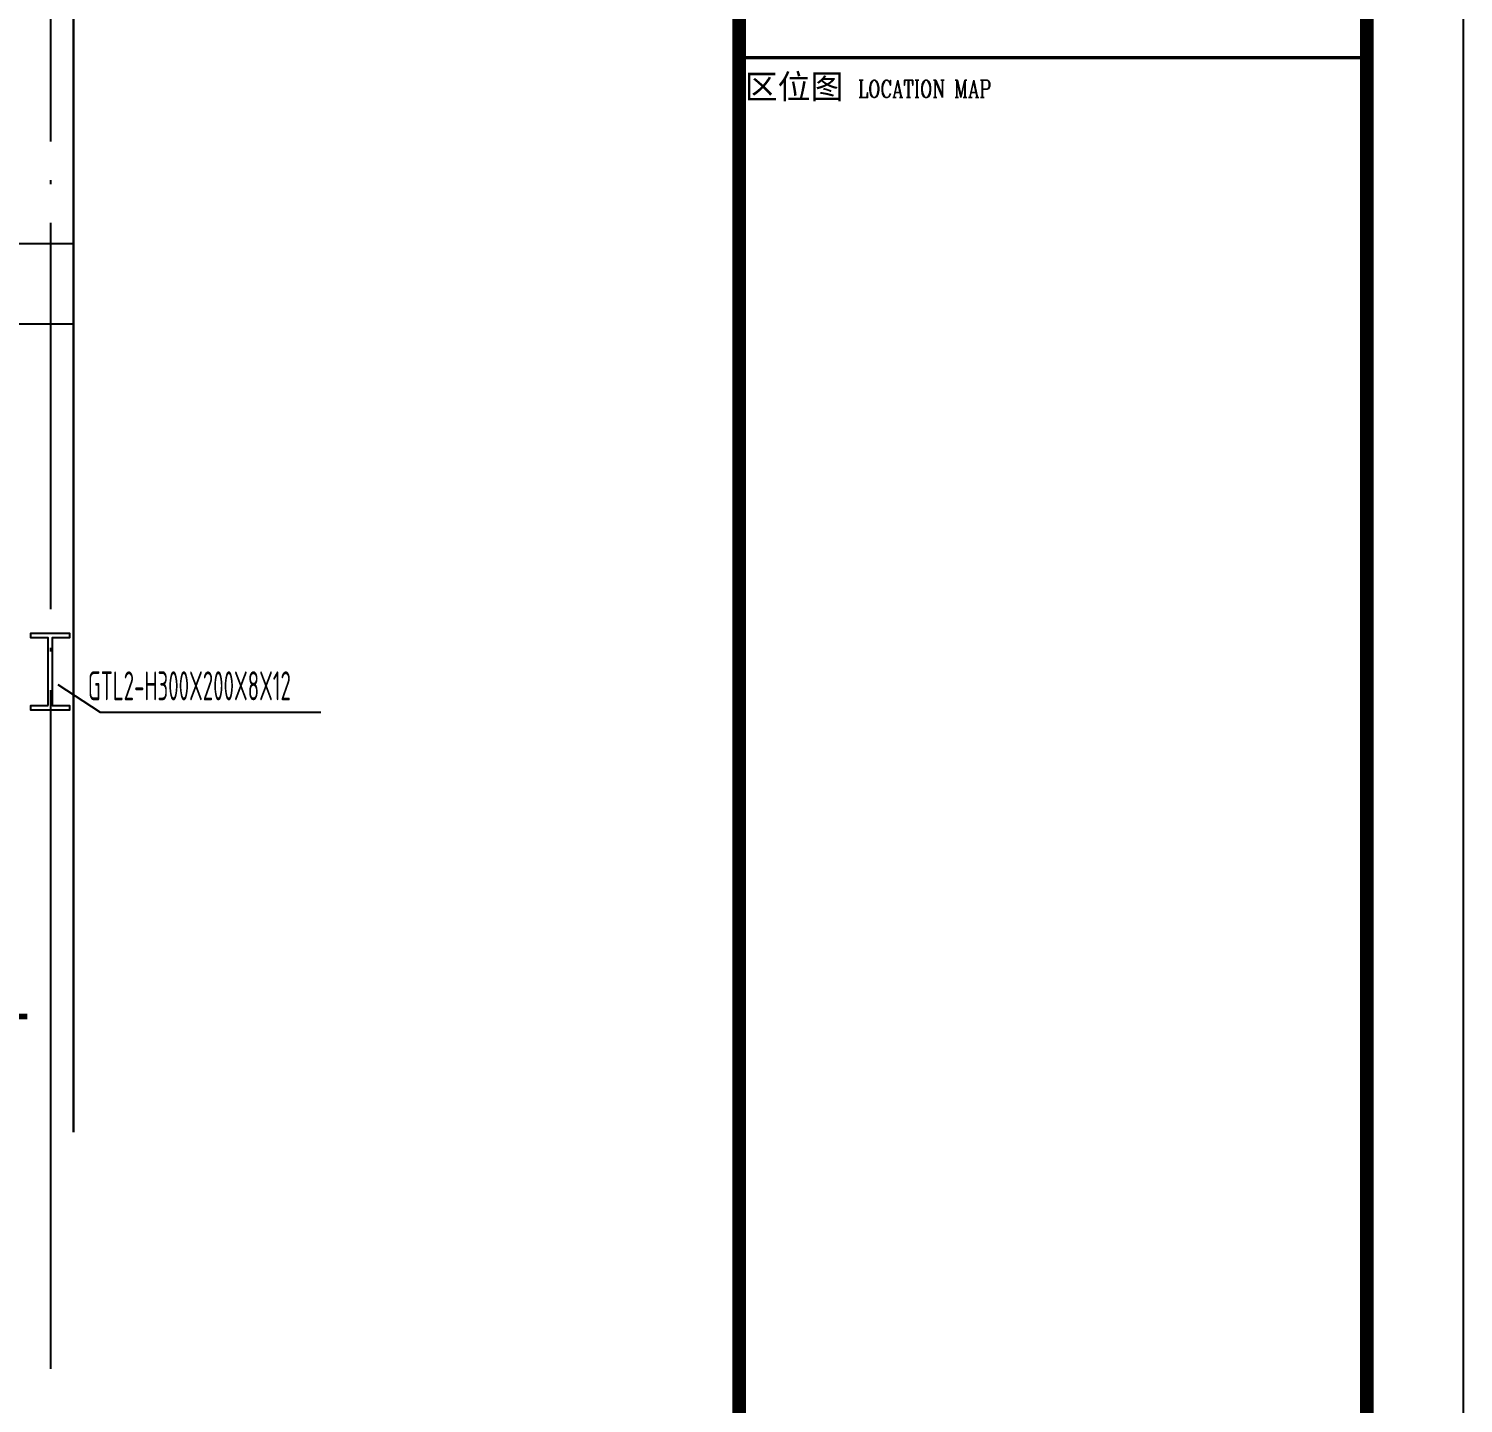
# Model space of a CAD drawing. Extents: x -138012 to 2129925, y -311560 to 0.
# Drawn here: x 2003351 to 2010781, y -158076 to -150959 of the extents above; entities that cross this region are included whole.
import ezdxf

# ---------------------------------------------------------------- set-up
doc = ezdxf.new("R2010")
doc.units = 0
doc.header["$LTSCALE"] = 1000
doc.header["$MEASUREMENT"] = 0
doc.linetypes.add('DOTE', pattern=[2.42, 2, -0.2, 0.02, -0.2])
for name, color, linetype in [('AXIS', 3, 'CONTINUOUS'), ('DOTE', 253, 'DOTE'), ('PUB_DIM', 3, 'CONTINUOUS'), ('PUB_TITLE', 4, 'CONTINUOUS'), ('TEXT', 7, 'CONTINUOUS'), ('WINDOW', 4, 'CONTINUOUS'), ('图框', 4, 'CONTINUOUS'), ('梁构件', 4, 'CONTINUOUS'), ('立面图', 40, 'CONTINUOUS')]:
    doc.layers.add(name, color=color, linetype=linetype)
doc.layers.add('填充剖面墙', color=6, linetype='CONTINUOUS', lineweight=30)
doc.styles.add('iIcon2', font='')
doc.styles.add('MIMI-TKWZ', font='romanc.shx', dxfattribs={"width": 0.75, "oblique": 15, "bigfont": 'bigfont.shx'})
doc.styles.add('TSSD_REIN', font='tssdeng.shx', dxfattribs={"width": 0.7, "bigfont": 'tssdchn.shx'})
doc.styles.get('iIcon2').set_extended_font_data('SimSun')

# ---------------------------------------------------------------- blocks, each defined once
blk = doc.blocks.new('564563')
at = {"layer": '图框', "const_width": 140}
blk.add_lwpolyline([(196067, -136041), (189567, -136041), (189567, -193441), (196067, -193441)], close=True, dxfattribs=at)
at = {"layer": '图框', "const_width": 35}
blk.add_lwpolyline([(189567, -149441), (196067, -149441)], dxfattribs=at)
at = {"layer": '图框', "style": 'iIcon2'}
blk.add_text('区位图 ', height=250, dxfattribs=at).set_placement((189624, -149865))
at = {"layer": '图框', "style": 'MIMI-TKWZ', "width": 0.75}
blk.add_text('LOCATION MAP', height=180, dxfattribs=at).set_placement((190798, -149854))

msp = doc.modelspace()

# ---------------------------------------------------------------- linework, layer by layer
at = {"layer": 'AXIS'}
msp.add_line((2003464.261, -156152.58), (2003464.261, -157898.191), dxfattribs=at)
at = {"layer": 'DOTE', "linetype": 'DOTE'}
msp.add_line((2003464.261, -144704.165), (2003464.261, -156973.292), dxfattribs=at)
at = {"layer": 'PUB_DIM'}
msp.add_lwpolyline([(2003452.609, -154463.282), (2003452.609, -154113.291), (2003362.611, -154113.291), (2003362.611, -154088.292), (2003562.606, -154088.292), (2003562.606, -154113.291), (2003472.608, -154113.291), (2003472.608, -154463.282), (2003562.606, -154463.282), (2003562.606, -154488.282), (2003362.611, -154488.282), (2003362.611, -154463.282)], close=True, dxfattribs=at)
at = {"layer": 'PUB_TITLE'}
msp.add_lwpolyline([(1968730.744, -173609.799), (1968730.744, -143909.799), (2010780.744, -143909.799), (2010780.744, -173609.799)], close=True, dxfattribs=at)
at = {"layer": 'PUB_TITLE', "const_width": 50}
msp.add_lwpolyline([(1969980.744, -173109.799), (2010280.744, -173109.799), (2010280.744, -144409.799), (1969980.744, -144409.799)], close=True, dxfattribs=at)
at = {"layer": 'WINDOW'}
for p, q in [((2003584.261, -152073.292), (1995964.261, -152073.292)), ((2003584.261, -152488.292), (1995964.261, -152488.292))]:
    msp.add_line(p, q, dxfattribs=at)
at = {"layer": '填充剖面墙'}
msp.add_line((2003584.261, -156673.292), (2003584.261, -144704.165), dxfattribs=at)
at = {"layer": '梁构件'}
for p, q in [((2003502.891, -154354.598), (2003721.137, -154498.328)), ((2003721.137, -154498.328), (2004864.956, -154498.328))]:
    msp.add_line(p, q, dxfattribs=at)
at = {"layer": '立面图', "const_width": 30}
msp.add_lwpolyline([(1998274.261, -156073.292), (2003344.261, -156073.292)], dxfattribs=at)

# ---------------------------------------------------------------- block references
at = {"layer": 'TEXT', "xscale": 0.5, "yscale": 0.5, "zscale": 0.5}
msp.add_blockref('564563', (1912247.352, -76389.075), dxfattribs=at)

# ---------------------------------------------------------------- texts
at = {"layer": 'TEXT', "style": 'TSSD_REIN', "width": 0.55}
msp.add_text('GTL2-H300X200X8X12', height=150, dxfattribs=at).set_placement((2003657.949, -154436.675))

doc.saveas('drawing.dxf')
